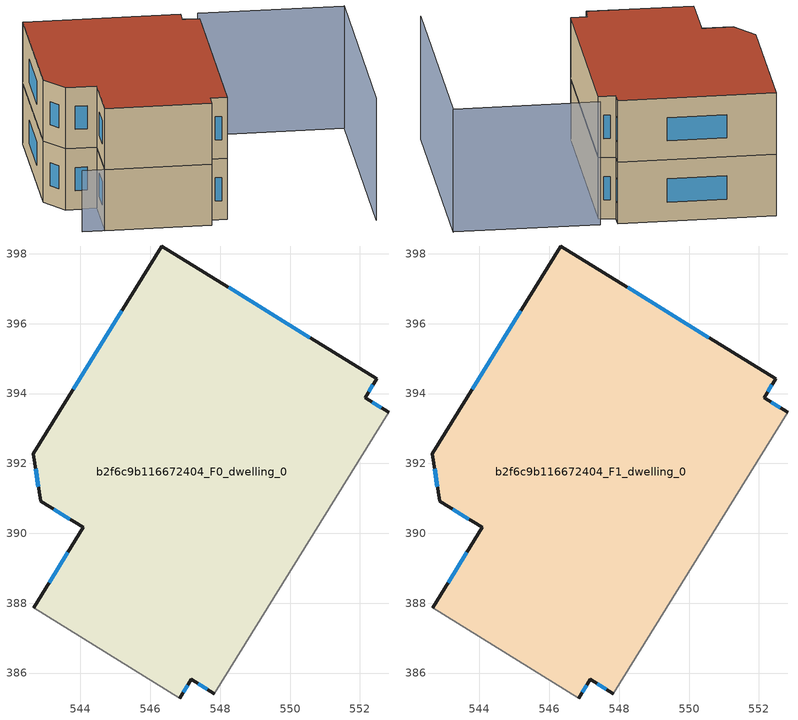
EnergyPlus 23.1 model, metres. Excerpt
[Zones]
b2f6c9b116672404_F0_dwelling_0
 floor ground (EU_floor_Construction): 552.47,394.42 552.15,393.89 552.82,393.47 547.83,385.41 547.17,385.82 546.84,385.29 542.67,387.87 544.08,390.17 542.86,390.92 542.65,392.27 546.32,398.22 z0
 wall outside (EU_wall_Construction): 552.82,393.47 552.15,393.89 552.47,394.42 546.32,398.22 542.65,392.27 542.86,390.92 544.08,390.17 542.67,387.87 / 546.84,385.29 547.17,385.82 547.83,385.41 z0:3
 wall adiabatic (EU_wall_Construction): 547.83,385.41 552.82,393.47 / 542.67,387.87 546.84,385.29 z0:3
 window (EU_Window_Construction): 542.72,391.85 542.8,391.34 / 545.18,396.37 543.8,394.13 / 550.56,395.6 548.24,397.04 / 552.25,394.05 552.37,394.25 / 552.61,393.6 552.35,393.76 / 547.38,385.69 547.63,385.54 / 546.95,385.45 547.07,385.65 / 543.64,389.45 543.11,388.59 / 543.24,390.68 543.7,390.4 z0.93:2.07
b2f6c9b116672404_F1_dwelling_0
 floor to b2f6c9b116672404_F0_dwelling_0 (EU_floor_Construction): 552.47,394.42 552.15,393.89 552.82,393.47 547.83,385.41 547.17,385.82 546.84,385.29 542.67,387.87 544.08,390.17 542.86,390.92 542.65,392.27 546.32,398.22 z3
 wall outside (EU_wall_Construction): 552.82,393.47 552.15,393.89 552.47,394.42 546.32,398.22 542.65,392.27 542.86,390.92 544.08,390.17 542.67,387.87 / 546.84,385.29 547.17,385.82 547.83,385.41 z3:6
 wall adiabatic (EU_wall_Construction): 547.83,385.41 552.82,393.47 / 542.67,387.87 546.84,385.29 z3:6
 window (EU_Window_Construction): 542.72,391.85 542.8,391.34 / 545.18,396.37 543.8,394.13 / 550.56,395.6 548.24,397.04 / 552.25,394.05 552.37,394.25 / 552.61,393.6 552.35,393.76 / 547.38,385.69 547.63,385.54 / 546.95,385.45 547.07,385.65 / 543.64,389.45 543.11,388.59 / 543.24,390.68 543.7,390.4 z3.93:5.07
 roof outside (EU_roof_Construction): 547.83,385.41 552.82,393.47 552.15,393.89 552.47,394.42 546.32,398.22 542.65,392.27 542.86,390.92 544.08,390.17 542.67,387.87 546.84,385.29 547.17,385.82 z6
shading: 541.79,388.41 546.85,385.29 z0:3; 553.14,394 558.85,390.47 / 553,381.02 558.85,390.47 z0:6
[Building]
EU S2 Campaign: North Axis=0; Terrain=City; Solar Distribution=FullExterior
[Site:Location]
Montreal-Trudeau.Intl.AP: Latitude=45.4667; Longitude=-73.75; Time Zone=-5; Elevation=36
[SizingPeriod:WeatherFileDays]
AnnualSizingPeriod: Begin Month=1; Begin Day of Month=1; End Month=12; End Day of Month=31; Day of Week for Start Day=Monday; Use Weather File Daylight Saving Period=No; Use Weather File Rain and Snow Indicators=No
[MATERIAL]
EU_InternalMass_Material: Roughness=MediumRough; Thickness=0.1; Conductivity=1; Density=1800; Specific Heat=900; Thermal Absorptance=0.9; Solar Absorptance=0.7; Visible Absorptance=0.7
[MATERIAL:NOMASS] Roughness=MediumRough; Thermal Absorptance=0.9; Solar Absorptance=0.7; Visible Absorptance=0.7
Name | Thermal Resistance
EU_wall_NoMass; EU_floor_NoMass | 1.51479
EU_roof_NoMass | 2.84114
[WINDOWMATERIAL:SIMPLEGLAZINGSYSTEM]
EU_Window_SimpleGlazing: UFactor=3.53504; Solar Heat Gain Coefficient=0.8; Visible Transmittance=0.8
[CONSTRUCTION]
EU_wall_Construction: EU_wall_NoMass
EU_roof_Construction: EU_roof_NoMass
EU_floor_Construction: EU_floor_NoMass
EU_Window_Construction: EU_Window_SimpleGlazing
EU_InternalMass_Construction: EU_InternalMass_Material
[ZONE] Type=1; Multiplier=1; Ceiling Height=autocalculate; Volume=234.889; Floor Area=autocalculate; Part of Total Floor Area=Yes
b2f6c9b116672404_F0_dwelling_0; b2f6c9b116672404_F1_dwelling_0
[INTERNALMASS] Construction=EU_InternalMass_Construction; Surface Area=78.2967
Name | Zone or ZoneList
b2f6c9b116672404_F0_dwelling_0_EU_InternalMass | b2f6c9b116672404_F0_dwelling_0
b2f6c9b116672404_F1_dwelling_0_EU_InternalMass | b2f6c9b116672404_F1_dwelling_0
[OTHEREQUIPMENT] Fuel Type=Electricity; Design Level Calculation Method=Watts/Area; Power per Zone Floor Area=1; Fraction Latent=0; Fraction Radiant=0; Fraction Lost=0; Carbon Dioxide Generation Rate=0; EndUse Subcategory=EU_Step8_InternalGains
Name | Zone or ZoneList or Space or SpaceList | Schedule
EU_Step8_InternalGain_b2f6c9b116672404_F0_dwelling_0_f000 | b2f6c9b116672404_F0_dwelling_0 | EU_Step8_GainSchedule_b2f6c9b116672404_F0_dwelling_0_f000
EU_Step8_InternalGain_b2f6c9b116672404_F1_dwelling_0_f000 | b2f6c9b116672404_F1_dwelling_0 | EU_Step8_GainSchedule_b2f6c9b116672404_F1_dwelling_0_f000
[ZONEVENTILATION:DESIGNFLOWRATE] Schedule=EU_AlwaysOn; Design Flow Rate Calculation Method=AirChanges/Hour; Air Changes per Hour=0.775154; Ventilation Type=Natural; Fan Pressure Rise=0; Fan Total Efficiency=1; Constant Term Coefficient=1; Temperature Term Coefficient=0; Velocity Term Coefficient=0; Velocity Squared Term Coefficient=0; Minimum Indoor Temperature=-100; Maximum Indoor Temperature=100; Delta Temperature=-100; Minimum Outdoor Temperature=-100; Maximum Outdoor Temperature=100; Maximum Wind Speed=40
Name | Zone or ZoneList or Space or SpaceList
EU_ConstantAir_b2f6c9b116672404_F0_dwelling_0 | b2f6c9b116672404_F0_dwelling_0
EU_ConstantAir_b2f6c9b116672404_F1_dwelling_0 | b2f6c9b116672404_F1_dwelling_0
[HVACTEMPLATE:THERMOSTAT] Constant Heating Setpoint=20; Constant Cooling Setpoint=50
EU_HeatOnly_b2f6c9b116672404_F0_dwelling_0; EU_HeatOnly_b2f6c9b116672404_F1_dwelling_0
[HVACTEMPLATE:ZONE:IDEALLOADSAIRSYSTEM] System Availability Schedule=EU_AlwaysOn; Maximum Heating Supply Air Temperature=50; Minimum Cooling Supply Air Temperature=13; Maximum Heating Supply Air Humidity Ratio=0.0156; Minimum Cooling Supply Air Humidity Ratio=0.0077; Heating Limit=NoLimit; Cooling Limit=NoLimit; Heating Availability Schedule=EU_AlwaysOn; Cooling Availability Schedule=EU_CoolingOff; Dehumidification Control Type=ConstantSensibleHeatRatio; Cooling Sensible Heat Ratio=0.7; Dehumidification Setpoint=60; Humidification Control Type=None; Humidification Setpoint=30; Outdoor Air Method=None; Outdoor Air Flow Rate per Person=0.00944; Outdoor Air Flow Rate per Zone Floor Area=0; Outdoor Air Flow Rate per Zone=0; Demand Controlled Ventilation Type=None; Outdoor Air Economizer Type=NoEconomizer; Heat Recovery Type=None; Sensible Heat Recovery Effectiveness=0.7; Latent Heat Recovery Effectiveness=0.65
Name | Template Thermostat
b2f6c9b116672404_F0_dwelling_0 | EU_HeatOnly_b2f6c9b116672404_F0_dwelling_0
b2f6c9b116672404_F1_dwelling_0 | EU_HeatOnly_b2f6c9b116672404_F1_dwelling_0
[SIZING:ZONE] Zone Cooling Design Supply Air Temperature Input Method=SupplyAirTemperature; Zone Cooling Design Supply Air Temperature=13; Zone Heating Design Supply Air Temperature Input Method=SupplyAirTemperature; Zone Heating Design Supply Air Temperature=50; Zone Cooling Design Supply Air Humidity Ratio=0.008; Zone Heating Design Supply Air Humidity Ratio=0.008; Cooling Design Air Flow Method=DesignDay; Cooling Design Air Flow Rate=0; Cooling Minimum Air Flow per Zone Floor Area=0.000762; Cooling Minimum Air Flow=0; Cooling Minimum Air Flow Fraction=0.2; Heating Design Air Flow Method=DesignDay; Heating Design Air Flow Rate=0; Heating Maximum Air Flow per Zone Floor Area=0.002032; Heating Maximum Air Flow=0.141576; Heating Maximum Air Flow Fraction=0.3; Account for Dedicated Outdoor Air System=No; Dedicated Outdoor Air System Control Strategy=NeutralSupplyAir; Dedicated Outdoor Air Low Setpoint Temperature for Design=autosize; Dedicated Outdoor Air High Setpoint Temperature for Design=autosize; Zone Load Sizing Method=Sensible Load Only No Latent Load; Zone Latent Cooling Design Supply Air Humidity Ratio Input Method=HumidityRatioDifference; Zone Cooling Design Supply Air Humidity Ratio Difference=0.005; Zone Latent Heating Design Supply Air Humidity Ratio Input Method=HumidityRatioDifference; Zone Humidification Design Supply Air Humidity Ratio Difference=0.005
b2f6c9b116672404_F0_dwelling_0; b2f6c9b116672404_F1_dwelling_0
[SCHEDULE:CONSTANT]
Name | Hourly Value
EU_AlwaysOn | 1
EU_CoolingOff | 0
[SCHEDULE:FILE] Column Number=1; Rows to Skip at Top=0; Number of Hours of Data=8760; Column Separator=Comma; Interpolate to Timestep=No; Minutes per Item=60; Adjust Schedule for Daylight Savings=Yes
Name | File
EU_Step8_GainSchedule_b2f6c9b116672404_F0_dwelling_0_f000 | ../../schedules/b2f6c9b116672404/b2f6c9b116672404_F0_dwelling_0_f000_gain.csv
EU_Step8_GainSchedule_b2f6c9b116672404_F1_dwelling_0_f000 | ../../schedules/b2f6c9b116672404/b2f6c9b116672404_F1_dwelling_0_f000_gain.csv
